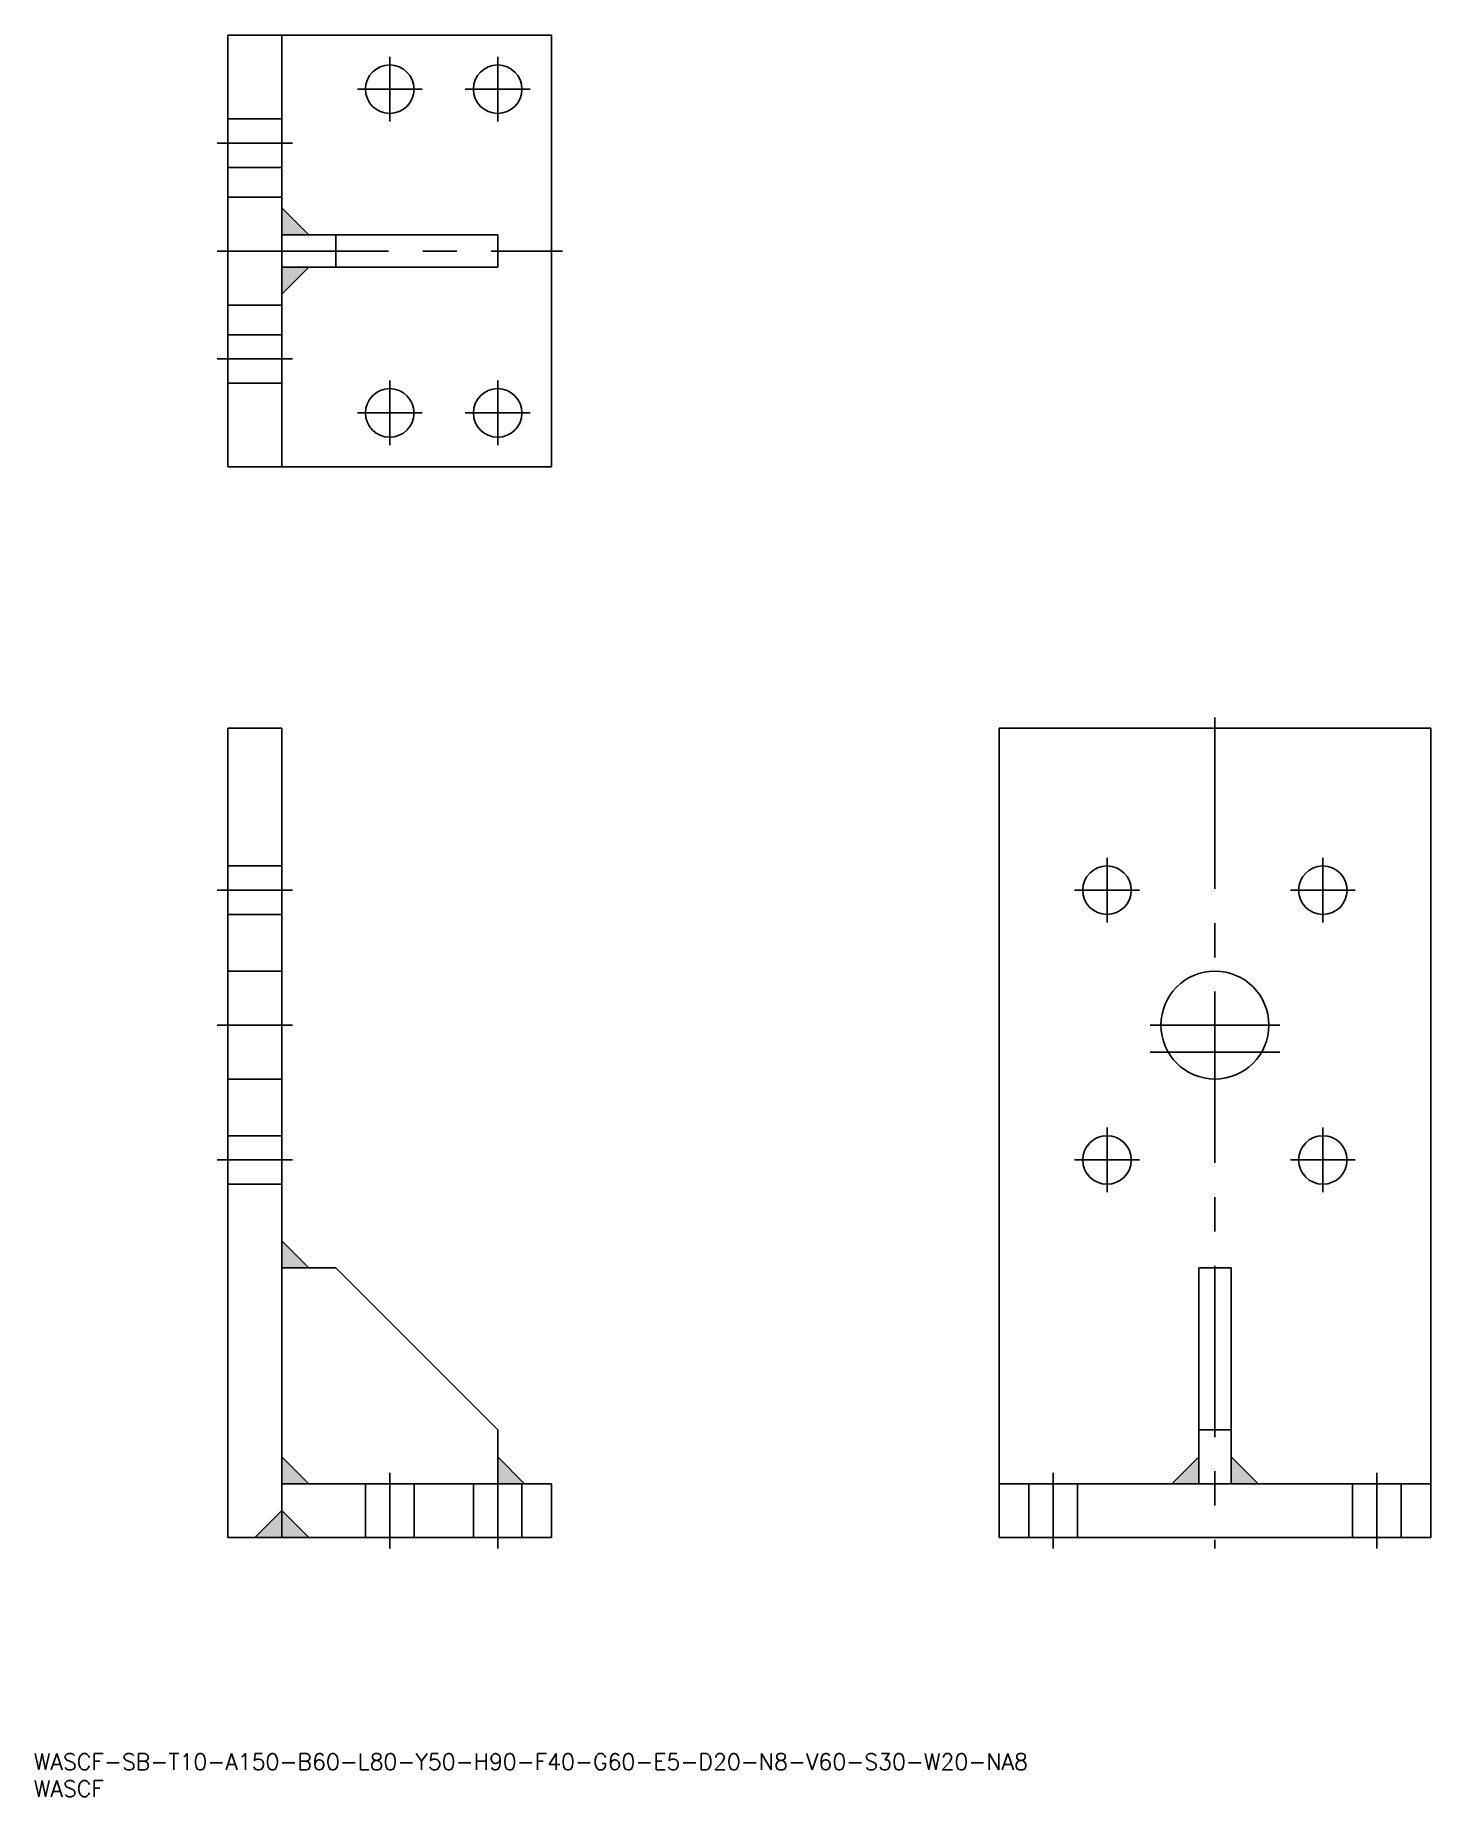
# Model space of a CAD drawing. Extents: x 0 to 259, y 0 to 326.
import ezdxf

# ---------------------------------------------------------------- set-up
doc = ezdxf.new("R2010")
doc.units = 0
doc.linetypes.add('CENTER', pattern=[50.8, 31.75, -6.35, 6.35, -6.35])
doc.linetypes.add('DASHED', pattern=[19.05, 12.7, -6.35])
doc.layers.get('0').update_dxf_attribs({"linetype": 'CONTINUOUS'})
doc.layers.add('CENTER', color=1, linetype='CENTER')
doc.styles.get("Standard").update_dxf_attribs({"font": 'txt.shx', "height": 3, "bigfont": 'bigfont.shx'})

# ---------------------------------------------------------------- blocks, each defined once
blk = doc.blocks.new('*U1')
at = {"color": 7, "linetype": 'CONTINUOUS'}
blk.add_text('WASCF-SB-T10-A150-B60-L80-Y50-H90-F40-G60-E5-D20-N8-V60-S30-W20-NA8', height=3, dxfattribs=at).set_placement((0, 5))
blk = doc.blocks.new('*U2')
at = {"color": 7, "linetype": 'CONTINUOUS'}
blk.add_text('WASCF', height=3, dxfattribs=at).set_placement((0, 0))
blk = doc.blocks.new('*U3')
at = {"color": 7, "linetype": 'CONTINUOUS'}
for p, q in [((45.964051, 294.47943), (45.964051, 289.47943)), ((50.964051, 289.47943), (45.964051, 294.47943))]:
    blk.add_line(p, q, dxfattribs=at)
blk.add_solid([(45.964051, 294.47943), (45.964051, 289.47943), (50.964051, 289.47943)], dxfattribs=at)
blk = doc.blocks.new('*U4')
at = {"color": 7, "linetype": 'CONTINUOUS'}
for p, q in [((50.964051, 283.47943), (45.964051, 278.47943)), ((45.964051, 278.47943), (45.964051, 283.47943))]:
    blk.add_line(p, q, dxfattribs=at)
at = {"color": 7, "linetype": 'CONTINUOUS', "extrusion": (0, 0, -1)}
blk.add_solid([(-45.964051, 283.47943), (-50.964051, 283.47943), (-45.964051, 278.47943)], dxfattribs=at)
blk = doc.blocks.new('*U5')
at = {"color": 7, "linetype": 'CONTINUOUS'}
for p, q in [((45.964051, 103.026256), (45.964051, 98.026256)), ((50.964051, 98.026256), (45.964051, 103.026256))]:
    blk.add_line(p, q, dxfattribs=at)
blk.add_solid([(45.964051, 103.026256), (45.964051, 98.026256), (50.964051, 98.026256)], dxfattribs=at)
blk = doc.blocks.new('*U6')
at = {"color": 7, "linetype": 'CONTINUOUS'}
for p, q in [((45.964051, 63.026256), (45.964051, 58.026256)), ((50.964051, 58.026256), (45.964051, 63.026256))]:
    blk.add_line(p, q, dxfattribs=at)
blk.add_solid([(45.964051, 63.026256), (45.964051, 58.026256), (50.964051, 58.026256)], dxfattribs=at)
blk = doc.blocks.new('*U7')
at = {"color": 7, "linetype": 'CONTINUOUS'}
for p, q in [((85.964051, 63.026256), (85.964051, 58.026256)), ((90.964051, 58.026256), (85.964051, 63.026256))]:
    blk.add_line(p, q, dxfattribs=at)
blk.add_solid([(85.964051, 63.026256), (85.964051, 58.026256), (90.964051, 58.026256)], dxfattribs=at)
blk = doc.blocks.new('*U8')
at = {"color": 7, "linetype": 'CONTINUOUS'}
for p, q in [((45.964051, 53.026256), (45.964051, 48.026256)), ((50.964051, 48.026256), (45.964051, 53.026256))]:
    blk.add_line(p, q, dxfattribs=at)
blk.add_solid([(45.964051, 53.026256), (45.964051, 48.026256), (50.964051, 48.026256)], dxfattribs=at)
blk = doc.blocks.new('*U9')
at = {"color": 7, "linetype": 'CONTINUOUS'}
for p, q in [((45.964051, 53.026256), (40.964051, 48.026256)), ((45.964051, 48.026256), (45.964051, 53.026256))]:
    blk.add_line(p, q, dxfattribs=at)
blk.add_solid([(45.964051, 53.026256), (40.964051, 48.026256), (45.964051, 48.026256)], dxfattribs=at)
blk = doc.blocks.new('*U10')
at = {"color": 7, "linetype": 'CONTINUOUS'}
for p, q in [((221.891983, 63.026256), (221.891983, 58.026256)), ((226.891983, 58.026256), (221.891983, 63.026256))]:
    blk.add_line(p, q, dxfattribs=at)
blk.add_solid([(221.891983, 63.026256), (221.891983, 58.026256), (226.891983, 58.026256)], dxfattribs=at)
blk = doc.blocks.new('*U11')
at = {"color": 7, "linetype": 'CONTINUOUS'}
for p, q in [((215.891983, 63.026256), (210.891983, 58.026256)), ((215.891983, 58.026256), (215.891983, 63.026256))]:
    blk.add_line(p, q, dxfattribs=at)
blk.add_solid([(215.891983, 63.026256), (210.891983, 58.026256), (215.891983, 58.026256)], dxfattribs=at)

msp = doc.modelspace()

# ---------------------------------------------------------------- linework, layer by layer
at = {"color": 7, "linetype": 'CONTINUOUS'}
for p, q in [((95.964051, 326.47943), (35.964051, 326.47943)), ((35.964051, 326.47943), (35.964051, 246.47943)), ((45.964051, 326.47943), (45.964051, 246.47943)), ((95.964051, 246.47943), (95.964051, 326.47943)), ((45.964051, 294.47943), (50.964051, 289.47943)), ((45.964051, 289.47943), (85.964051, 289.47943)), ((55.964051, 283.47943), (55.964051, 289.47943)), ((85.964051, 289.47943), (85.964051, 283.47943)), ((45.964051, 283.47943), (85.964051, 283.47943)), ((45.964051, 278.47943), (50.964051, 283.47943)), ((35.964051, 246.47943), (95.964051, 246.47943)), ((35.964051, 48.026256), (35.964051, 198.026256)), ((35.964051, 198.026256), (45.964051, 198.026256)), ((45.964051, 48.026256), (45.964051, 198.026256)), ((178.891983, 48.026256), (178.891983, 198.026256)), ((178.891983, 198.026256), (258.891983, 198.026256)), ((258.891983, 198.026256), (258.891983, 48.026256)), ((45.964051, 103.026256), (50.964051, 98.026256)), ((55.964051, 98.026256), (45.964051, 98.026256)), ((55.964051, 98.026256), (85.964051, 68.026256)), ((215.891983, 98.026256), (221.891983, 98.026256)), ((215.891983, 98.026256), (215.891983, 58.026256)), ((221.891983, 98.026256), (221.891983, 58.026256)), ((85.964051, 58.026256), (85.964051, 68.026256)), ((221.891983, 68.026256), (215.891983, 68.026256)), ((45.964051, 63.026256), (50.964051, 58.026256)), ((85.964051, 63.026256), (90.964051, 58.026256)), ((215.891983, 63.026256), (210.891983, 58.026256)), ((221.891983, 63.026256), (226.891983, 58.026256)), ((95.964051, 58.026256), (45.964051, 58.026256)), ((95.964051, 48.026256), (95.964051, 58.026256)), ((258.891983, 58.026256), (178.891983, 58.026256)), ((45.964051, 53.026256), (40.964051, 48.026256)), ((45.964051, 53.026256), (50.964051, 48.026256)), ((95.964051, 48.026256), (35.964051, 48.026256)), ((258.891983, 48.026256), (178.891983, 48.026256))]:
    msp.add_line(p, q, dxfattribs=at)
at = {"color": 3, "linetype": 'DASHED'}
for p, q in [((45.964051, 310.97943), (35.964051, 310.97943)), ((45.964051, 301.97943), (35.964051, 301.97943)), ((45.964051, 296.47943), (35.964051, 296.47943)), ((45.964051, 276.47943), (35.964051, 276.47943)), ((45.964051, 270.97943), (35.964051, 270.97943)), ((45.964051, 261.97943), (35.964051, 261.97943)), ((45.964051, 172.526256), (35.964051, 172.526256)), ((45.964051, 163.526256), (35.964051, 163.526256)), ((45.964051, 153.026256), (35.964051, 153.026256)), ((45.964051, 133.026256), (35.964051, 133.026256)), ((45.964051, 122.526256), (35.964051, 122.526256)), ((45.964051, 113.526256), (35.964051, 113.526256)), ((61.464051, 58.026256), (61.464051, 48.026256)), ((70.464051, 58.026256), (70.464051, 48.026256)), ((81.464051, 58.026256), (81.464051, 48.026256)), ((90.464051, 58.026256), (90.464051, 48.026256)), ((184.391983, 58.026256), (184.391983, 48.026256)), ((193.391983, 58.026256), (193.391983, 48.026256)), ((244.391983, 58.026256), (244.391983, 48.026256)), ((253.391983, 58.026256), (253.391983, 48.026256))]:
    msp.add_line(p, q, dxfattribs=at)
at = {"color": 7, "linetype": 'CONTINUOUS'}
for centre, radius in [((65.964051, 316.47943), 4.5), ((85.964051, 316.47943), 4.5), ((65.964051, 256.47943), 4.5), ((85.964051, 256.47943), 4.5), ((198.891983, 168.026256), 4.5), ((238.891983, 168.026256), 4.5), ((218.891983, 143.026256), 10), ((198.891983, 118.026256), 4.5), ((238.891983, 118.026256), 4.5)]:
    msp.add_circle(centre, radius, dxfattribs=at)
at = {"layer": 'CENTER', "color": 1, "linetype": 'CENTER'}
for p, q in [((65.964051, 322.47943), (65.964051, 310.47943)), ((85.964051, 322.47943), (85.964051, 310.47943)), ((59.964051, 316.47943), (71.964051, 316.47943)), ((79.964051, 316.47943), (91.964051, 316.47943)), ((47.964051, 306.47943), (33.964051, 306.47943)), ((33.964051, 286.47943), (97.964051, 286.47943)), ((47.964051, 266.47943), (33.964051, 266.47943)), ((65.964051, 262.47943), (65.964051, 250.47943)), ((85.964051, 262.47943), (85.964051, 250.47943)), ((59.964051, 256.47943), (71.964051, 256.47943)), ((79.964051, 256.47943), (91.964051, 256.47943)), ((218.891983, 200.026256), (218.891983, 46.026256)), ((198.891983, 174.026256), (198.891983, 162.026256)), ((238.891983, 174.026256), (238.891983, 162.026256)), ((47.964051, 168.026256), (33.964051, 168.026256)), ((204.891983, 168.026256), (192.891983, 168.026256)), ((232.891983, 168.026256), (244.891983, 168.026256)), ((47.964051, 143.026256), (33.964051, 143.026256)), ((230.891983, 143.026256), (206.891983, 143.026256)), ((230.891983, 138.026256), (206.891983, 138.026256)), ((198.891983, 124.026256), (198.891983, 112.026256)), ((238.891983, 124.026256), (238.891983, 112.026256)), ((47.964051, 118.026256), (33.964051, 118.026256)), ((204.891983, 118.026256), (192.891983, 118.026256)), ((232.891983, 118.026256), (244.891983, 118.026256)), ((65.964051, 60.026256), (65.964051, 46.026256)), ((85.964051, 60.026256), (85.964051, 46.026256)), ((188.891983, 60.026256), (188.891983, 46.026256)), ((248.891983, 60.026256), (248.891983, 46.026256))]:
    msp.add_line(p, q, dxfattribs=at)

# ---------------------------------------------------------------- block references
at = {"color": 7, "linetype": 'CONTINUOUS'}
for name in ['*U3', '*U4', '*U5', '*U6', '*U7', '*U11', '*U10', '*U9', '*U8', '*U1', '*U2']:
    msp.add_blockref(name, (0, 0), dxfattribs=at)

doc.saveas('drawing.dxf')
